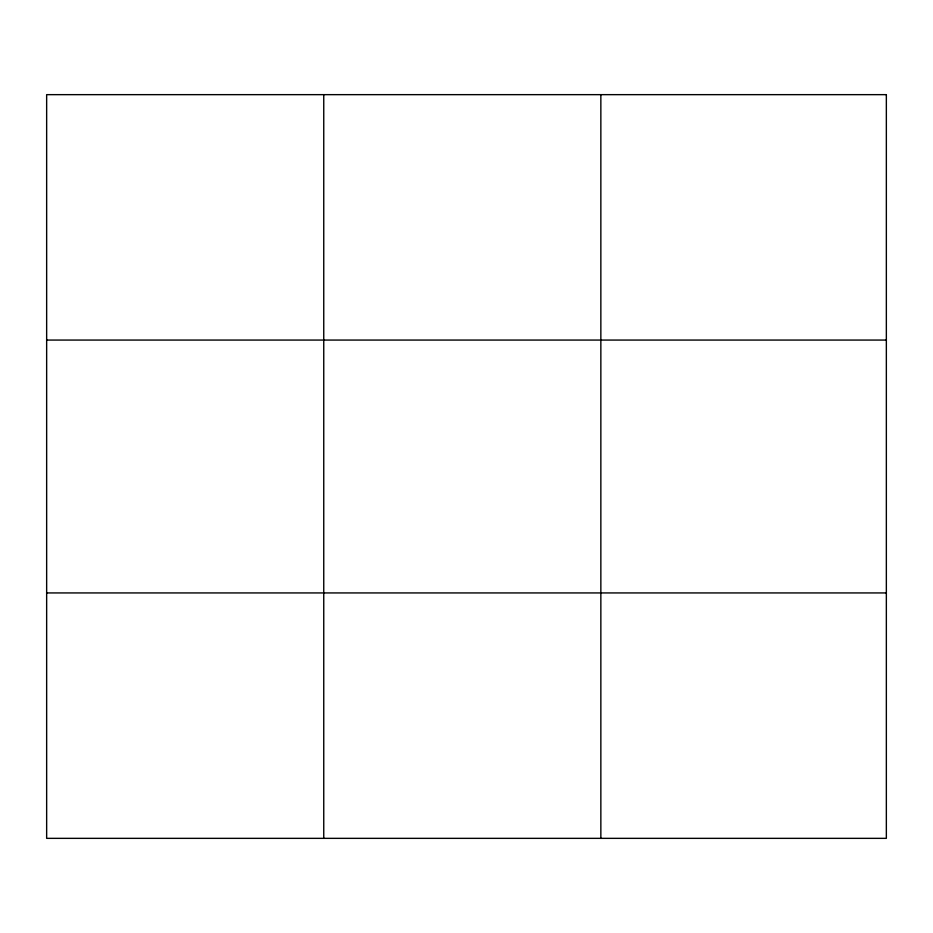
<?xml version="1.0" encoding="UTF-8"?>
<svg xmlns="http://www.w3.org/2000/svg" width="933" height="933" viewBox="0 0 933 933"><rect width="100%" height="100%" fill="white"/><g stroke="black" fill="none" stroke-linecap="round" stroke-linejoin="round"><path stroke-width="1.4" d="M323.751 94.653L323.751 838.347M600.852 94.653L600.852 838.347M46.65 340.067L886.35 340.067M46.65 592.933L886.35 592.933M886.35 94.653L886.35 838.347L46.65 838.347L46.65 94.653L886.35 94.653"/></g></svg>
